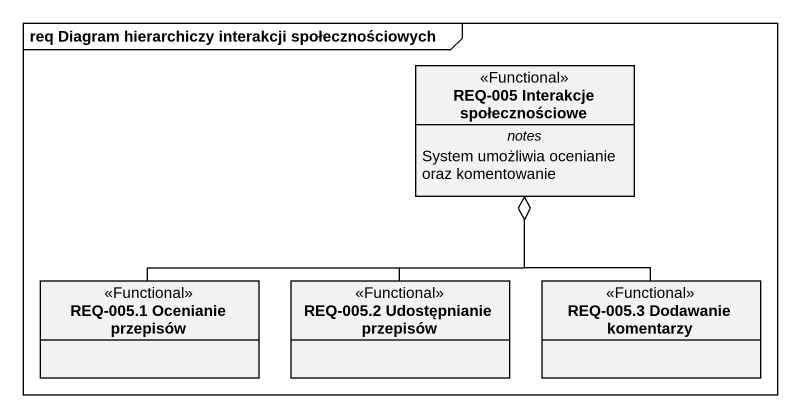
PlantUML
@startuml
mainframe req Diagram hierarchiczy interakcji społecznościowych
hide circle
hide empty members
class "REQ-005 Interakcje społecznościowe" as REQ_005_Interakcje <<Functional>> {
  -- notes --
  System umożliwia ocenianie oraz komentowanie
}
class "REQ-005.1 Ocenianie przepisów" as REQ_005_1_Ocenianie <<Functional>>
class "REQ-005.2 Udostępnianie przepisów" as REQ_005_2_Udostępnianie <<Functional>>
class "REQ-005.3 Dodawanie komentarzy" as REQ_005_3_Dodawanie <<Functional>>
REQ_005_1_Ocenianie -right-o REQ_005_Interakcje
REQ_005_2_Udostępnianie -up-o REQ_005_Interakcje
REQ_005_3_Dodawanie -up-o REQ_005_Interakcje
@enduml
